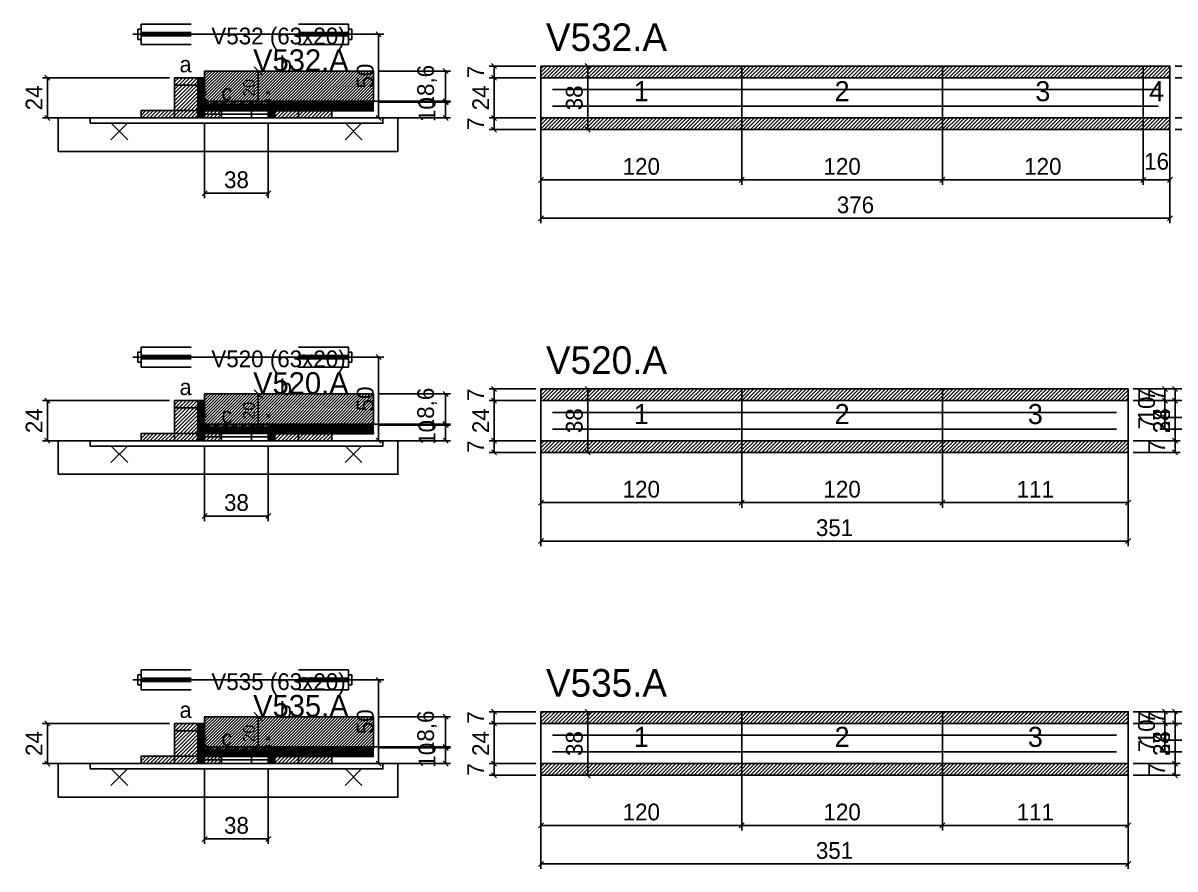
# Model space of a CAD drawing. Extents: x -9000 to 3070, y -6649 to 1250.
# Drawn here: x -69 to 620, y -5684 to -5178 of the extents above; entities that cross this region are included whole.
import ezdxf
from ezdxf.enums import TextEntityAlignment as Align

# ---------------------------------------------------------------- set-up
doc = ezdxf.new("R2010")
doc.units = 0
for name, color, linetype in [('5', 5, 'Continuous'), ('BARRA_ANCORAGEM', 126, 'Continuous'), ('barrote', 126, 'Continuous'), ('CONCRETO', 251, 'Continuous'), ('COTA', 241, 'Continuous'), ('Cota Seção (2x)', 241, 'Continuous'), ('detalhes', 7, 'Continuous'), ('Hachura', 251, 'Continuous'), ('HACHURACONCRETO', 251, 'Continuous'), ('Madeira', 126, 'Continuous'), ('NOMENCLATURA', 7, 'Continuous'), ('Painéis', 200, 'Continuous'), ('presilha', 224, 'Continuous'), ('SARR_2.2x7', 40, 'Continuous'), ('SARRAFO_2_2X7', 40, 'Continuous'), ('SCO-___-LAJ', 224, 'Continuous'), ('TENSOR', 224, 'Continuous'), ('Texto Seção', 7, 'Continuous')]:
    doc.layers.add(name, color=color, linetype=linetype)
doc.dimstyles.new('PAINEL', dxfattribs={"dimtxt": 10, "dimasz": 3, "dimexe": 3, "dimexo": 3, "dimgap": 3, "dimtad": 1, "dimblk": 'OBLIQUE', "dimblk1": 'OBLIQUE', "dimcen": 2.5, "dimclrd": 4, "dimclre": 4, "dimclrt": 240, "dimazin": 3, "dimtfac": 1, "dimtmove": 0, "dimatfit": 3})
doc.dimstyles.new('SECAO2X', dxfattribs={"dimtxt": 7, "dimasz": 5, "dimexe": 3, "dimexo": 3, "dimgap": 2, "dimtad": 3, "dimblk": 'OBLIQUE', "dimblk1": 'OBLIQUE', "dimcen": 2.5, "dimclrd": 4, "dimclre": 4, "dimclrt": 1, "dimazin": 3, "dimtfac": 1, "dimtmove": 0, "dimatfit": 3})

# ---------------------------------------------------------------- blocks, each defined once
blk = doc.blocks.new('PAR_ESQ')
for p, q in [((-1, -1), (1, 1)), ((-1, 1), (1, -1))]:
    blk.add_line(p, q)
blk = doc.blocks.new('PAR_FUNDO_ESQ')
for p, q in [((-1, -1), (1, 1)), ((-1, 1), (1, -1))]:
    blk.add_line(p, q)
blk = doc.blocks.new('PAR_FUNDO_DIR')
for p, q in [((-1, -1), (1, 1)), ((-1, 1), (1, -1))]:
    blk.add_line(p, q)
blk = doc.blocks.new('par_int_esq')
for p, q in [((-1, -1), (1, 1)), ((-1, 1), (1, -1))]:
    blk.add_line(p, q)
blk = doc.blocks.new('par_int_dir')
for p, q in [((-1, -1), (1, 1)), ((-1, 1), (1, -1))]:
    blk.add_line(p, q)
blk = doc.blocks.new('_OBLIQUE')
at = {"color": 0, "linetype": 'BYBLOCK'}
blk.add_line((-0.5, -0.5), (0.5, 0.5), dxfattribs=at)

msp = doc.modelspace()

# ---------------------------------------------------------------- hatches: boundary and pattern name
at = {"layer": 'COTA'}
h = msp.add_hatch(dxfattribs=at)
h.set_pattern_fill('ANSI31', scale=0.5)
h.paths.add_polyline_path([(241, -5211), (361, -5211), (361, -5204), (241, -5204)])
h = msp.add_hatch(dxfattribs=at)
h.set_pattern_fill('ANSI31', scale=0.5)
h.paths.add_polyline_path([(361, -5211), (481, -5211), (481, -5204), (361, -5204)])
h = msp.add_hatch(dxfattribs=at)
h.set_pattern_fill('ANSI31', scale=0.5)
h.paths.add_polyline_path([(481, -5211), (601, -5211), (601, -5204), (481, -5204)])
h = msp.add_hatch(dxfattribs=at)
h.set_pattern_fill('ANSI31', scale=0.5)
h.paths.add_polyline_path([(601, -5211), (617, -5211), (617, -5204), (601, -5204)])
h = msp.add_hatch(dxfattribs=at)
h.set_pattern_fill('ANSI31', scale=0.4)
h.paths.add_polyline_path([(40, -5227), (40, -5207), (141, -5207), (141, -5225.6), (78, -5225.6), (78, -5227)])
h = msp.add_hatch(dxfattribs=at)
h.set_pattern_fill('ANSI31', scale=0.5)
h.paths.add_polyline_path([(241, -5242), (361, -5242), (361, -5235), (241, -5235)])
h = msp.add_hatch(dxfattribs=at)
h.set_pattern_fill('ANSI31', scale=0.5)
h.paths.add_polyline_path([(361, -5242), (481, -5242), (481, -5235), (361, -5235)])
h = msp.add_hatch(dxfattribs=at)
h.set_pattern_fill('ANSI31', scale=0.5)
h.paths.add_polyline_path([(481, -5242), (601, -5242), (601, -5235), (481, -5235)])
h = msp.add_hatch(dxfattribs=at)
h.set_pattern_fill('ANSI31', scale=0.5)
h.paths.add_polyline_path([(601, -5242), (617, -5242), (617, -5235), (601, -5235)])
h = msp.add_hatch(dxfattribs=at)
h.set_pattern_fill('ANSI31', scale=0.5)
h.paths.add_polyline_path([(241, -5404), (361, -5404), (361, -5397), (241, -5397)])
h = msp.add_hatch(dxfattribs=at)
h.set_pattern_fill('ANSI31', scale=0.5)
h.paths.add_polyline_path([(361, -5404), (481, -5404), (481, -5397), (361, -5397)])
h = msp.add_hatch(dxfattribs=at)
h.set_pattern_fill('ANSI31', scale=0.5)
h.paths.add_polyline_path([(481, -5404), (592, -5404), (592, -5397), (481, -5397)])
h = msp.add_hatch(dxfattribs=at)
h.set_pattern_fill('ANSI31', scale=0.4)
h.paths.add_polyline_path([(40, -5420), (40, -5400), (141, -5400), (141, -5418.6), (78, -5418.6), (78, -5420)])
h = msp.add_hatch(dxfattribs=at)
h.set_pattern_fill('ANSI31', scale=0.5)
h.paths.add_polyline_path([(241, -5435), (361, -5435), (361, -5428), (241, -5428)])
h = msp.add_hatch(dxfattribs=at)
h.set_pattern_fill('ANSI31', scale=0.5)
h.paths.add_polyline_path([(361, -5435), (481, -5435), (481, -5428), (361, -5428)])
h = msp.add_hatch(dxfattribs=at)
h.set_pattern_fill('ANSI31', scale=0.5)
h.paths.add_polyline_path([(481, -5435), (592, -5435), (592, -5428), (481, -5428)])
h = msp.add_hatch(dxfattribs=at)
h.set_pattern_fill('ANSI31', scale=0.5)
h.paths.add_polyline_path([(241, -5597), (361, -5597), (361, -5590), (241, -5590)])
h = msp.add_hatch(dxfattribs=at)
h.set_pattern_fill('ANSI31', scale=0.5)
h.paths.add_polyline_path([(361, -5597), (481, -5597), (481, -5590), (361, -5590)])
h = msp.add_hatch(dxfattribs=at)
h.set_pattern_fill('ANSI31', scale=0.5)
h.paths.add_polyline_path([(481, -5597), (592, -5597), (592, -5590), (481, -5590)])
h = msp.add_hatch(dxfattribs=at)
h.set_pattern_fill('ANSI31', scale=0.4)
h.paths.add_polyline_path([(40, -5613), (40, -5593), (141, -5593), (141, -5611.6), (78, -5611.6), (78, -5613)])
h = msp.add_hatch(dxfattribs=at)
h.set_pattern_fill('ANSI31', scale=0.5)
h.paths.add_polyline_path([(241, -5628), (361, -5628), (361, -5621), (241, -5621)])
h = msp.add_hatch(dxfattribs=at)
h.set_pattern_fill('ANSI31', scale=0.5)
h.paths.add_polyline_path([(361, -5628), (481, -5628), (481, -5621), (361, -5621)])
h = msp.add_hatch(dxfattribs=at)
h.set_pattern_fill('ANSI31', scale=0.5)
h.paths.add_polyline_path([(481, -5628), (592, -5628), (592, -5621), (481, -5621)])
at = {"layer": 'Hachura'}
h = msp.add_hatch(dxfattribs=at)
h.set_pattern_fill('ANSI31', scale=0.5)
h.paths.add_polyline_path([(22, -5235), (36, -5235), (36, -5211), (22, -5211)])
h = msp.add_hatch(dxfattribs=at)
h.set_pattern_fill('ANSI31', scale=0.5)
h.paths.add_polyline_path([(22, -5215.4), (36, -5215.4), (36, -5211), (22, -5211)])
h = msp.add_hatch(dxfattribs=at)
h.set_pattern_fill('SOLID')
h.paths.add_polyline_path([(36, -5235), (40, -5235), (40, -5211), (36, -5211)])
h = msp.add_hatch(dxfattribs=at)
h.set_pattern_fill('SOLID')
h.paths.add_polyline_path([(78, -5235), (82, -5235), (82, -5225), (78, -5225)])
h = msp.add_hatch(dxfattribs=at)
h.set_pattern_fill('SOLID')
h.paths.add_polyline_path([(78, -5225), (141, -5225), (141, -5231), (78, -5231)])
h = msp.add_hatch(dxfattribs=at)
h.set_pattern_fill('ANSI31', scale=0.5)
h.paths.add_polyline_path([(82, -5235), (96, -5235), (96, -5225), (82, -5225)])
h = msp.add_hatch(dxfattribs=at)
h.set_pattern_fill('ANSI31', scale=0.5)
h.paths.add_polyline_path([(82, -5229.4), (96, -5229.4), (96, -5225), (82, -5225)])
h = msp.add_hatch(dxfattribs=at)
h.set_pattern_fill('ANSI31', scale=0.5)
h.paths.add_polyline_path([(2, -5235), (22, -5235), (22, -5230.6), (2, -5230.6)])
h = msp.add_hatch(dxfattribs=at)
h.set_pattern_fill('SOLID')
h.paths.add_polyline_path([(40, -5230.6), (78, -5230.6), (78, -5227), (40, -5227)])
h = msp.add_hatch(dxfattribs=at)
h.set_pattern_fill('ANSI31', scale=0.5)
h.paths.add_polyline_path([(40, -5235), (50, -5235), (50, -5230.6), (40, -5230.6)])
h = msp.add_hatch(dxfattribs=at)
h.set_pattern_fill('ANSI31', scale=0.5)
h.paths.add_polyline_path([(96, -5235), (116, -5235), (116, -5230.6), (96, -5230.6)])
h = msp.add_hatch(dxfattribs=at)
h.set_pattern_fill('ANSI31', scale=0.5)
h.paths.add_polyline_path([(22, -5428), (36, -5428), (36, -5404), (22, -5404)])
h = msp.add_hatch(dxfattribs=at)
h.set_pattern_fill('ANSI31', scale=0.5)
h.paths.add_polyline_path([(22, -5408.4), (36, -5408.4), (36, -5404), (22, -5404)])
h = msp.add_hatch(dxfattribs=at)
h.set_pattern_fill('SOLID')
h.paths.add_polyline_path([(36, -5428), (40, -5428), (40, -5404), (36, -5404)])
h = msp.add_hatch(dxfattribs=at)
h.set_pattern_fill('SOLID')
h.paths.add_polyline_path([(78, -5428), (82, -5428), (82, -5418), (78, -5418)])
h = msp.add_hatch(dxfattribs=at)
h.set_pattern_fill('SOLID')
h.paths.add_polyline_path([(78, -5418), (141, -5418), (141, -5424), (78, -5424)])
h = msp.add_hatch(dxfattribs=at)
h.set_pattern_fill('ANSI31', scale=0.5)
h.paths.add_polyline_path([(82, -5428), (96, -5428), (96, -5418), (82, -5418)])
h = msp.add_hatch(dxfattribs=at)
h.set_pattern_fill('ANSI31', scale=0.5)
h.paths.add_polyline_path([(82, -5422.4), (96, -5422.4), (96, -5418), (82, -5418)])
h = msp.add_hatch(dxfattribs=at)
h.set_pattern_fill('ANSI31', scale=0.5)
h.paths.add_polyline_path([(2, -5428), (22, -5428), (22, -5423.6), (2, -5423.6)])
h = msp.add_hatch(dxfattribs=at)
h.set_pattern_fill('SOLID')
h.paths.add_polyline_path([(40, -5423.6), (78, -5423.6), (78, -5420), (40, -5420)])
h = msp.add_hatch(dxfattribs=at)
h.set_pattern_fill('ANSI31', scale=0.5)
h.paths.add_polyline_path([(40, -5428), (50, -5428), (50, -5423.6), (40, -5423.6)])
h = msp.add_hatch(dxfattribs=at)
h.set_pattern_fill('ANSI31', scale=0.5)
h.paths.add_polyline_path([(96, -5428), (116, -5428), (116, -5423.6), (96, -5423.6)])
h = msp.add_hatch(dxfattribs=at)
h.set_pattern_fill('ANSI31', scale=0.5)
h.paths.add_polyline_path([(22, -5621), (36, -5621), (36, -5597), (22, -5597)])
h = msp.add_hatch(dxfattribs=at)
h.set_pattern_fill('ANSI31', scale=0.5)
h.paths.add_polyline_path([(22, -5601.4), (36, -5601.4), (36, -5597), (22, -5597)])
h = msp.add_hatch(dxfattribs=at)
h.set_pattern_fill('SOLID')
h.paths.add_polyline_path([(36, -5621), (40, -5621), (40, -5597), (36, -5597)])
h = msp.add_hatch(dxfattribs=at)
h.set_pattern_fill('SOLID')
h.paths.add_polyline_path([(78, -5621), (82, -5621), (82, -5611), (78, -5611)])
h = msp.add_hatch(dxfattribs=at)
h.set_pattern_fill('SOLID')
h.paths.add_polyline_path([(78, -5611), (141, -5611), (141, -5617), (78, -5617)])
h = msp.add_hatch(dxfattribs=at)
h.set_pattern_fill('ANSI31', scale=0.5)
h.paths.add_polyline_path([(82, -5621), (96, -5621), (96, -5611), (82, -5611)])
h = msp.add_hatch(dxfattribs=at)
h.set_pattern_fill('ANSI31', scale=0.5)
h.paths.add_polyline_path([(82, -5615.4), (96, -5615.4), (96, -5611), (82, -5611)])
h = msp.add_hatch(dxfattribs=at)
h.set_pattern_fill('ANSI31', scale=0.5)
h.paths.add_polyline_path([(2, -5621), (22, -5621), (22, -5616.6), (2, -5616.6)])
h = msp.add_hatch(dxfattribs=at)
h.set_pattern_fill('SOLID')
h.paths.add_polyline_path([(40, -5616.6), (78, -5616.6), (78, -5613), (40, -5613)])
h = msp.add_hatch(dxfattribs=at)
h.set_pattern_fill('ANSI31', scale=0.5)
h.paths.add_polyline_path([(40, -5621), (50, -5621), (50, -5616.6), (40, -5616.6)])
h = msp.add_hatch(dxfattribs=at)
h.set_pattern_fill('ANSI31', scale=0.5)
h.paths.add_polyline_path([(96, -5621), (116, -5621), (116, -5616.6), (96, -5616.6)])
at = {"layer": 'HACHURACONCRETO'}
h = msp.add_hatch(dxfattribs=at)
h.set_pattern_fill('ANSI31', scale=0.3)
h.paths.add_polyline_path([(40, -5230.6), (78, -5230.6), (78, -5225), (40, -5225)])
h = msp.add_hatch(dxfattribs=at)
h.set_pattern_fill('ANSI31', scale=0.3)
h.paths.add_polyline_path([(40, -5423.6), (78, -5423.6), (78, -5418), (40, -5418)])
h = msp.add_hatch(dxfattribs=at)
h.set_pattern_fill('ANSI31', scale=0.3)
h.paths.add_polyline_path([(40, -5616.6), (78, -5616.6), (78, -5611), (40, -5611)])

# ---------------------------------------------------------------- linework, layer by layer
for p, q in [((0, -5182), (0, -5188)), ((2, -5182), (0, -5182)), ((2, -5179), (32, -5179)), ((2, -5179), (2, -5191)), ((2, -5184), (32, -5184)), ((96, -5179), (126, -5179)), ((96, -5184), (126, -5184)), ((126, -5179), (126, -5191)), ((126, -5182), (128, -5182)), ((128, -5182), (128, -5188)), ((2, -5188), (0, -5188)), ((2, -5186), (32, -5186)), ((2, -5191), (32, -5191)), ((96, -5186), (126, -5186)), ((96, -5191), (126, -5191)), ((126, -5188), (128, -5188)), ((0, -5375), (0, -5381)), ((2, -5375), (0, -5375)), ((2, -5372), (32, -5372)), ((2, -5372), (2, -5384)), ((2, -5377), (32, -5377)), ((96, -5372), (126, -5372)), ((96, -5377), (126, -5377)), ((126, -5372), (126, -5384)), ((126, -5375), (128, -5375)), ((128, -5375), (128, -5381)), ((2, -5381), (0, -5381)), ((2, -5379), (32, -5379)), ((2, -5384), (32, -5384)), ((96, -5379), (126, -5379)), ((96, -5384), (126, -5384)), ((126, -5381), (128, -5381)), ((0, -5568), (0, -5574)), ((2, -5568), (0, -5568)), ((2, -5565), (32, -5565)), ((2, -5565), (2, -5577)), ((2, -5570), (32, -5570)), ((96, -5565), (126, -5565)), ((96, -5570), (126, -5570)), ((126, -5565), (126, -5577)), ((126, -5568), (128, -5568)), ((128, -5568), (128, -5574)), ((2, -5574), (0, -5574)), ((2, -5572), (32, -5572)), ((2, -5577), (32, -5577)), ((96, -5572), (126, -5572)), ((96, -5577), (126, -5577)), ((126, -5574), (128, -5574))]:
    msp.add_line(p, q)
at = {"layer": 'BARRA_ANCORAGEM'}
for p, q in [((40, -5227.3), (78, -5227.3)), ((40, -5229.3), (40, -5227.3)), ((40, -5229.3), (78, -5229.3)), ((40, -5230.7), (78, -5230.7)), ((40, -5232.7), (40, -5230.7)), ((40, -5232.7), (78, -5232.7)), ((78, -5229.3), (78, -5227.3)), ((78, -5232.7), (78, -5230.7)), ((40, -5420.3), (78, -5420.3)), ((40, -5422.3), (40, -5420.3)), ((40, -5422.3), (78, -5422.3)), ((40, -5423.7), (78, -5423.7)), ((40, -5425.7), (40, -5423.7)), ((78, -5422.3), (78, -5420.3)), ((78, -5425.7), (78, -5423.7)), ((40, -5425.7), (78, -5425.7)), ((40, -5613.3), (78, -5613.3)), ((40, -5615.3), (40, -5613.3)), ((40, -5615.3), (78, -5615.3)), ((40, -5616.7), (78, -5616.7)), ((40, -5618.7), (40, -5616.7)), ((78, -5615.3), (78, -5613.3)), ((78, -5618.7), (78, -5616.7)), ((40, -5618.7), (78, -5618.7))]:
    msp.add_line(p, q, dxfattribs=at)
at = {"layer": 'barrote'}
for points in [[(-47.5, -5255), (155.5, -5255), (155.5, -5235), (-47.5, -5235)], [(-47.5, -5448), (155.5, -5448), (155.5, -5428), (-47.5, -5428)], [(-47.5, -5641), (155.5, -5641), (155.5, -5621), (-47.5, -5621)]]:
    msp.add_lwpolyline(points, close=True, dxfattribs=at)
at = {"layer": 'CONCRETO'}
for points in [[(40, -5227), (40, -5207), (141, -5207), (141, -5225.6), (78, -5225.6), (78, -5227)], [(40, -5420), (40, -5400), (141, -5400), (141, -5418.6), (78, -5418.6), (78, -5420)], [(40, -5613), (40, -5593), (141, -5593), (141, -5611.6), (78, -5611.6), (78, -5613)]]:
    msp.add_lwpolyline(points, close=True, dxfattribs=at)
at = {"layer": 'HACHURACONCRETO'}
for points in [[(40, -5230.6), (78, -5230.6), (78, -5225), (40, -5225)], [(40, -5423.6), (78, -5423.6), (78, -5418), (40, -5418)], [(40, -5616.6), (78, -5616.6), (78, -5611), (40, -5611)]]:
    msp.add_lwpolyline(points, close=True, dxfattribs=at)
at = {"layer": 'Madeira'}
for points in [[(22, -5235), (36, -5235), (36, -5211), (22, -5211)], [(22, -5215.4), (36, -5215.4), (36, -5211), (22, -5211)], [(82, -5235), (96, -5235), (96, -5225), (82, -5225)], [(82, -5229.4), (96, -5229.4), (96, -5225), (82, -5225)], [(2, -5235), (22, -5235), (22, -5230.6), (2, -5230.6)], [(22, -5235), (36, -5235), (36, -5230.6), (22, -5230.6)], [(40, -5235), (50, -5235), (50, -5230.6), (40, -5230.6)], [(68, -5235), (78, -5235), (78, -5230.6), (68, -5230.6)], [(96, -5235), (116, -5235), (116, -5230.6), (96, -5230.6)], [(22, -5428), (36, -5428), (36, -5404), (22, -5404)], [(22, -5408.4), (36, -5408.4), (36, -5404), (22, -5404)], [(82, -5428), (96, -5428), (96, -5418), (82, -5418)], [(82, -5422.4), (96, -5422.4), (96, -5418), (82, -5418)], [(2, -5428), (22, -5428), (22, -5423.6), (2, -5423.6)], [(22, -5428), (36, -5428), (36, -5423.6), (22, -5423.6)], [(40, -5428), (50, -5428), (50, -5423.6), (40, -5423.6)], [(68, -5428), (78, -5428), (78, -5423.6), (68, -5423.6)], [(96, -5428), (116, -5428), (116, -5423.6), (96, -5423.6)], [(22, -5621), (36, -5621), (36, -5597), (22, -5597)], [(22, -5601.4), (36, -5601.4), (36, -5597), (22, -5597)], [(82, -5621), (96, -5621), (96, -5611), (82, -5611)], [(82, -5615.4), (96, -5615.4), (96, -5611), (82, -5611)], [(2, -5621), (22, -5621), (22, -5616.6), (2, -5616.6)], [(22, -5621), (36, -5621), (36, -5616.6), (22, -5616.6)], [(40, -5621), (50, -5621), (50, -5616.6), (40, -5616.6)], [(68, -5621), (78, -5621), (78, -5616.6), (68, -5616.6)], [(96, -5621), (116, -5621), (116, -5616.6), (96, -5616.6)]]:
    msp.add_lwpolyline(points, close=True, dxfattribs=at)
at = {"layer": 'Painéis'}
for p, q in [((241, -5211), (361, -5211)), ((241, -5235), (241, -5211)), ((361, -5235), (361, -5211)), ((361, -5235), (361, -5211)), ((361, -5211), (481, -5211)), ((361, -5235), (361, -5211)), ((481, -5235), (481, -5211)), ((481, -5235), (481, -5211)), ((481, -5211), (601, -5211)), ((481, -5235), (481, -5211)), ((601, -5235), (601, -5211)), ((601, -5235), (601, -5211)), ((601, -5211), (617, -5211)), ((601, -5235), (601, -5211)), ((617, -5235), (617, -5211)), ((241, -5235), (361, -5235)), ((361, -5235), (481, -5235)), ((481, -5235), (601, -5235)), ((601, -5235), (617, -5235)), ((241, -5404), (361, -5404)), ((241, -5428), (241, -5404)), ((361, -5428), (361, -5404)), ((361, -5428), (361, -5404)), ((361, -5404), (481, -5404)), ((361, -5428), (361, -5404)), ((481, -5428), (481, -5404)), ((481, -5428), (481, -5404)), ((481, -5404), (592, -5404)), ((481, -5428), (481, -5404)), ((592, -5428), (592, -5404)), ((241, -5428), (361, -5428)), ((361, -5428), (481, -5428)), ((481, -5428), (592, -5428)), ((241, -5597), (361, -5597)), ((241, -5621), (241, -5597)), ((361, -5621), (361, -5597)), ((361, -5621), (361, -5597)), ((361, -5597), (481, -5597)), ((361, -5621), (361, -5597)), ((481, -5621), (481, -5597)), ((481, -5621), (481, -5597)), ((481, -5597), (592, -5597)), ((481, -5621), (481, -5597)), ((592, -5621), (592, -5597)), ((241, -5621), (361, -5621)), ((361, -5621), (481, -5621)), ((481, -5621), (592, -5621))]:
    msp.add_line(p, q, dxfattribs=at)
for points in [[(36, -5235), (40, -5235), (40, -5211), (36, -5211)], [(78, -5235), (82, -5235), (82, -5225), (78, -5225)], [(78, -5225), (141, -5225), (141, -5225.6), (78, -5225.6)], [(40, -5230.6), (78, -5230.6), (78, -5227), (40, -5227)], [(36, -5428), (40, -5428), (40, -5404), (36, -5404)], [(78, -5428), (82, -5428), (82, -5418), (78, -5418)], [(78, -5418), (141, -5418), (141, -5418.6), (78, -5418.6)], [(40, -5423.6), (78, -5423.6), (78, -5420), (40, -5420)], [(36, -5621), (40, -5621), (40, -5597), (36, -5597)], [(78, -5621), (82, -5621), (82, -5611), (78, -5611)], [(78, -5611), (141, -5611), (141, -5611.6), (78, -5611.6)], [(40, -5616.6), (78, -5616.6), (78, -5613), (40, -5613)]]:
    msp.add_lwpolyline(points, close=True, dxfattribs=at)
at = {"layer": 'presilha'}
for p, q in [((-16, -5248), (-6, -5238)), ((-16, -5238), (-6, -5248)), ((124, -5248), (134, -5238)), ((124, -5238), (134, -5248)), ((-16, -5441), (-6, -5431)), ((-16, -5431), (-6, -5441)), ((124, -5441), (134, -5431)), ((124, -5431), (134, -5441)), ((-16, -5634), (-6, -5624)), ((-16, -5624), (-6, -5634)), ((124, -5634), (134, -5624)), ((124, -5624), (134, -5634))]:
    msp.add_line(p, q, dxfattribs=at)
at = {"layer": 'SARR_2.2x7'}
for points in [[(248, -5218), (361, -5218)], [(248, -5218), (361, -5218)], [(361, -5218), (481, -5218)], [(361, -5218), (481, -5218)], [(481, -5218), (601, -5218)], [(481, -5218), (601, -5218)], [(601, -5218), (610, -5218)], [(601, -5218), (610, -5218)], [(248, -5228), (361, -5228)], [(248, -5228), (361, -5228)], [(361, -5228), (481, -5228)], [(361, -5228), (481, -5228)], [(481, -5228), (601, -5228)], [(481, -5228), (601, -5228)], [(601, -5228), (610, -5228)], [(601, -5228), (610, -5228)], [(248, -5411), (361, -5411)], [(248, -5411), (361, -5411)], [(361, -5411), (481, -5411)], [(361, -5411), (481, -5411)], [(481, -5411), (585, -5411)], [(481, -5411), (585, -5411)], [(248, -5421), (361, -5421)], [(248, -5421), (361, -5421)], [(361, -5421), (481, -5421)], [(361, -5421), (481, -5421)], [(481, -5421), (585, -5421)], [(481, -5421), (585, -5421)], [(248, -5604), (361, -5604)], [(248, -5604), (361, -5604)], [(361, -5604), (481, -5604)], [(361, -5604), (481, -5604)], [(481, -5604), (585, -5604)], [(481, -5604), (585, -5604)], [(248, -5614), (361, -5614)], [(248, -5614), (361, -5614)], [(361, -5614), (481, -5614)], [(361, -5614), (481, -5614)], [(481, -5614), (585, -5614)], [(481, -5614), (585, -5614)]]:
    msp.add_lwpolyline(points, dxfattribs=at)
at = {"layer": 'SARRAFO_2_2X7'}
for p, q in [((36, -5220.2), (36, -5215.8)), ((36, -5215.8), (40, -5215.8)), ((40, -5220.2), (40, -5215.8)), ((36, -5220.2), (40, -5220.2)), ((36, -5230.2), (36, -5225.8)), ((36, -5225.8), (40, -5225.8)), ((40, -5230.2), (40, -5225.8)), ((36, -5230.2), (40, -5230.2)), ((78, -5232.2), (78, -5227.8)), ((78, -5227.8), (82, -5227.8)), ((78, -5232.2), (82, -5232.2)), ((82, -5232.2), (82, -5227.8)), ((36, -5413.2), (36, -5408.8)), ((36, -5408.8), (40, -5408.8)), ((40, -5413.2), (40, -5408.8)), ((36, -5413.2), (40, -5413.2)), ((36, -5423.2), (36, -5418.8)), ((36, -5418.8), (40, -5418.8)), ((36, -5423.2), (40, -5423.2)), ((40, -5423.2), (40, -5418.8)), ((78, -5425.2), (78, -5420.8)), ((78, -5420.8), (82, -5420.8)), ((78, -5425.2), (82, -5425.2)), ((82, -5425.2), (82, -5420.8)), ((36, -5606.2), (36, -5601.8)), ((36, -5601.8), (40, -5601.8)), ((40, -5606.2), (40, -5601.8)), ((36, -5606.2), (40, -5606.2)), ((36, -5616.2), (36, -5611.8)), ((36, -5611.8), (40, -5611.8)), ((36, -5616.2), (40, -5616.2)), ((40, -5616.2), (40, -5611.8)), ((78, -5618.2), (78, -5613.8)), ((78, -5613.8), (82, -5613.8)), ((78, -5618.2), (82, -5618.2)), ((82, -5618.2), (82, -5613.8))]:
    msp.add_line(p, q, dxfattribs=at)
at = {"layer": 'SCO-___-LAJ'}
for points in [[(241, -5211), (361, -5211), (361, -5204), (241, -5204)], [(361, -5211), (481, -5211), (481, -5204), (361, -5204)], [(481, -5211), (601, -5211), (601, -5204), (481, -5204)], [(601, -5211), (617, -5211), (617, -5204), (601, -5204)], [(-28.5, -5238.2), (146.5, -5238.2), (146.5, -5235), (-28.5, -5235)], [(241, -5242), (361, -5242), (361, -5235), (241, -5235)], [(361, -5242), (481, -5242), (481, -5235), (361, -5235)], [(481, -5242), (601, -5242), (601, -5235), (481, -5235)], [(601, -5242), (617, -5242), (617, -5235), (601, -5235)], [(241, -5404), (361, -5404), (361, -5397), (241, -5397)], [(361, -5404), (481, -5404), (481, -5397), (361, -5397)], [(481, -5404), (592, -5404), (592, -5397), (481, -5397)], [(-28.5, -5431.2), (146.5, -5431.2), (146.5, -5428), (-28.5, -5428)], [(241, -5435), (361, -5435), (361, -5428), (241, -5428)], [(361, -5435), (481, -5435), (481, -5428), (361, -5428)], [(481, -5435), (592, -5435), (592, -5428), (481, -5428)], [(241, -5597), (361, -5597), (361, -5590), (241, -5590)], [(361, -5597), (481, -5597), (481, -5590), (361, -5590)], [(481, -5597), (592, -5597), (592, -5590), (481, -5590)], [(-28.5, -5624.2), (146.5, -5624.2), (146.5, -5621), (-28.5, -5621)], [(241, -5628), (361, -5628), (361, -5621), (241, -5621)], [(361, -5628), (481, -5628), (481, -5621), (361, -5621)], [(481, -5628), (592, -5628), (592, -5621), (481, -5621)]]:
    msp.add_lwpolyline(points, close=True, dxfattribs=at)
at = {"layer": 'TENSOR'}
for p, q in [((-3, -5185), (139, -5185)), ((-3, -5378), (139, -5378)), ((-3, -5571), (139, -5571))]:
    msp.add_line(p, q, dxfattribs=at)

# ---------------------------------------------------------------- block references
at = {"layer": 'Painéis'}
for name, p in [('par_int_esq', (40, -5220)), ('par_int_dir', (78, -5220)), ('PAR_FUNDO_ESQ', (40, -5225)), ('PAR_FUNDO_DIR', (78, -5225)), ('PAR_ESQ', (36, -5230)), ('par_int_esq', (40, -5413)), ('PAR_FUNDO_ESQ', (40, -5418)), ('par_int_dir', (78, -5413)), ('PAR_FUNDO_DIR', (78, -5418)), ('PAR_ESQ', (36, -5423)), ('par_int_esq', (40, -5606)), ('PAR_FUNDO_ESQ', (40, -5611)), ('par_int_dir', (78, -5606)), ('PAR_FUNDO_DIR', (78, -5611)), ('PAR_ESQ', (36, -5616))]:
    msp.add_blockref(name, p, dxfattribs=at)

# ---------------------------------------------------------------- texts
at = {"layer": '5'}
for s, p in [('1', (301, -5219)), ('2', (421, -5219)), ('3', (541, -5219)), ('4', (609, -5219)), ('1', (301, -5412)), ('2', (421, -5412)), ('3', (536.5, -5412)), ('1', (301, -5605)), ('2', (421, -5605)), ('3', (536.5, -5605))]:
    msp.add_text(s, height=12, dxfattribs=at).set_placement(p, align=Align.MIDDLE_CENTER)
at = {"layer": 'detalhes'}
for s, p in [('b', (85, -5207.7)), ('a', (25, -5207.7)), ('c', (50, -5224.5)), ('b', (85, -5400.7)), ('a', (25, -5400.7)), ('c', (50, -5417.5)), ('b', (85, -5593.7)), ('a', (25, -5593.7)), ('c', (50, -5610.5))]:
    msp.add_text(s, height=9.6, dxfattribs=at).set_placement(p)
at = {"layer": 'NOMENCLATURA'}
for s, p in [('V532.A', (244, -5195)), ('V520.A', (244, -5388)), ('V535.A', (244, -5581))]:
    msp.add_text(s, height=16.5, dxfattribs=at).set_placement(p)
at = {"layer": 'Texto Seção'}
for s, height, p in [('V532 (63x20)', 10, (44, -5191)), ('V532.A', 13, (69, -5207)), ('V520 (63x20)', 10, (44, -5384)), ('V520.A', 13, (69, -5400)), ('V535 (63x20)', 10, (44, -5577)), ('V535.A', 13, (69, -5593))]:
    msp.add_text(s, height=height, dxfattribs=at).set_placement(p)

# ---------------------------------------------------------------- dimensions: what is measured, and where the dimension line sits
at = {"layer": 'COTA'}
for base, p1, p2 in [((144, -5235), (96, -5235), (96, -5185)), ((184, -5225.6), (141, -5225.6), (141, -5207)), ((213, -5211), (241, -5211), (241, -5204)), ((269, -5242), (241, -5242), (241, -5204)), ((645, -5242), (617, -5242), (617, -5204)), ((645, -5211), (617, -5211), (617, -5204)), ((-54, -5235), (2, -5235), (22, -5211)), ((213, -5235), (241, -5235), (241, -5211)), ((645, -5235), (617, -5235), (617, -5211)), ((184, -5235), (96, -5235), (96, -5225)), ((213, -5242), (241, -5242), (241, -5235)), ((645, -5242), (617, -5242), (617, -5235)), ((144, -5428), (96, -5428), (96, -5378)), ((184, -5418.6), (141, -5418.6), (141, -5400)), ((213, -5404), (241, -5404), (241, -5397)), ((269, -5435), (241, -5435), (241, -5397)), ((620, -5435), (592, -5435), (592, -5397)), ((620, -5404), (592, -5404), (592, -5397)), ((614, -5404), (642, -5404), (642, -5397)), ((-54, -5428), (2, -5428), (22, -5404)), ((213, -5428), (241, -5428), (241, -5404)), ((620, -5428), (592, -5428), (592, -5404)), ((614, -5414), (642, -5414), (642, -5404)), ((184, -5428), (96, -5428), (96, -5418)), ((614, -5421), (642, -5421), (642, -5414)), ((213, -5435), (241, -5435), (241, -5428)), ((620, -5435), (592, -5435), (592, -5428)), ((144, -5621), (96, -5621), (96, -5571)), ((184, -5611.6), (141, -5611.6), (141, -5593)), ((213, -5597), (241, -5597), (241, -5590)), ((269, -5628), (241, -5628), (241, -5590)), ((620, -5628), (592, -5628), (592, -5590)), ((620, -5597), (592, -5597), (592, -5590)), ((614, -5597), (642, -5597), (642, -5590)), ((-54, -5621), (2, -5621), (22, -5597)), ((213, -5621), (241, -5621), (241, -5597)), ((620, -5621), (592, -5621), (592, -5597)), ((614, -5607), (642, -5607), (642, -5597)), ((184, -5621), (96, -5621), (96, -5611)), ((614, -5614), (642, -5614), (642, -5607)), ((213, -5628), (241, -5628), (241, -5621)), ((620, -5628), (592, -5628), (592, -5621))]:
    msp.add_linear_dim(base=base, p1=p1, p2=p2, angle=90, dimstyle='PAINEL', dxfattribs=at).render()
for base, p1, p2 in [((40, -5280), (40, -5235), (78, -5235)), ((241, -5272), (241, -5235), (361, -5235)), ((241, -5295), (241, -5235), (617, -5235)), ((361, -5272), (361, -5235), (481, -5235)), ((481, -5272), (481, -5235), (601, -5235)), ((601, -5272), (601, -5235), (617, -5235)), ((40, -5473), (40, -5428), (78, -5428)), ((241, -5465), (241, -5428), (361, -5428)), ((241, -5488), (241, -5428), (592, -5428)), ((361, -5465), (361, -5428), (481, -5428)), ((481, -5465), (481, -5428), (592, -5428)), ((40, -5666), (40, -5621), (78, -5621)), ((241, -5658), (241, -5621), (361, -5621)), ((241, -5681), (241, -5621), (592, -5621)), ((361, -5658), (361, -5621), (481, -5621)), ((481, -5658), (481, -5621), (592, -5621))]:
    msp.add_linear_dim(base=base, p1=p1, p2=p2, dimstyle='PAINEL', dxfattribs=at).render()
at = {"layer": 'Cota Seção (2x)'}
for base, p1, p2 in [((72, -5227), (40, -5227), (40, -5207)), ((72, -5420), (40, -5420), (40, -5400)), ((72, -5613), (40, -5613), (40, -5593))]:
    msp.add_linear_dim(base=base, p1=p1, p2=p2, angle=90, dimstyle='SECAO2X', dxfattribs=at).render()

doc.saveas('drawing.dxf')
